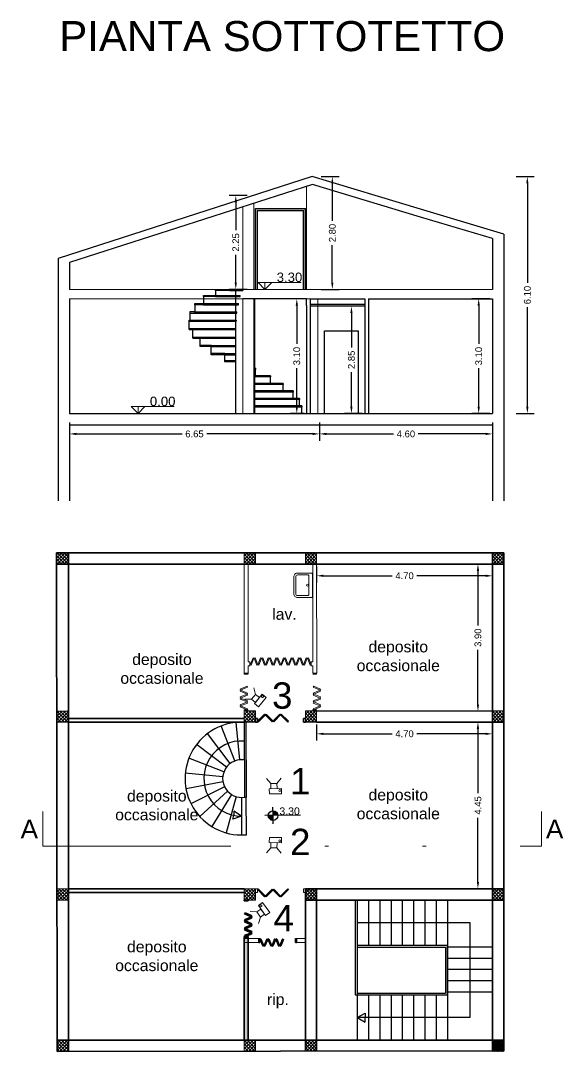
# Model space of a CAD drawing. Header units: millimetres. Extents: x 47.7 to 138, y 28.9 to 102.3.
# Drawn here: x 123.57 to 138.01, y 34.17 to 61.58 of the extents above; entities that cross this region are included whole.
import ezdxf

# ---------------------------------------------------------------- set-up
doc = ezdxf.new("R2010")
doc.units = ezdxf.units.MM
doc.linetypes.add('0-A2', pattern=[0.875, 0.25, -0.125, 0.25, -0.125, 0, -0.125])
doc.linetypes.add('0-A3', pattern=[0.625, 0.25, -0.125, 0, -0.125, 0, -0.125])
doc.layers.add('-- RICOSTRUZIONE', color=7, linetype='Continuous', lineweight=30, true_color=0xdbdb00)
doc.layers.add('-- STATO DI FATTO', color=7, linetype='Continuous', lineweight=18)
doc.layers.add('Progetto (come stato di fatto)', color=1, linetype='Continuous', lineweight=35)
for name, color, linetype in [('come da catastale', 7, 'Continuous'), ('Punto di scatto', 1, '0-A2'), ('Quota', 7, 'Continuous')]:
    doc.layers.add(name, color=color, linetype=linetype)
doc.styles.get("Standard").update_dxf_attribs({"font": 'arial.ttf'})
doc.dimstyles.get("Standard").update_dxf_attribs({"dimtxt": 0.18, "dimasz": 0.18, "dimexe": 0.18, "dimexo": 0.0625, "dimgap": 0.09, "dimtad": 0, "dimzin": 0, "dimdsep": 46, "dimtxsty": 'Standard', "dimcen": 0.09, "dimadec": 0, "dimazin": 0, "dimtfac": 1, "dimtofl": 0, "dimtmove": 0, "dimatfit": 3, "dimfxl": 0.3, "dimfxlon": 1, "dimtolj": 1, "dimtzin": 0, "dimarcsym": 0})
pattern_1 = [(0, (0, 0), (0, 6.985), [5.08, -1.905]), (90, (0, 0), (-6.985, 4e-16), [5.08, -1.905])]

# ---------------------------------------------------------------- blocks, each defined once
blk = doc.blocks.new('*D314')
at = {"layer": 'Defpoints', "color": 0, "lineweight": 20, "transparency": 16777216}
for p in [(136.118, 54.987), (131.518, 54.438), (136.118, 50.593)]:
    blk.add_point(p, dxfattribs=at)
at = {"layer": 'Progetto (come stato di fatto)', "color": 0, "lineweight": -2, "transparency": 16777216}
for p, q in [((131.518, 50.893), (131.518, 50.413)), ((136.118, 50.893), (136.118, 50.413)), ((131.698, 50.593), (133.491, 50.593)), ((135.938, 50.593), (134.145, 50.593))]:
    blk.add_line(p, q, dxfattribs=at)
at = {"layer": 'Progetto (come stato di fatto)', "color": 0, "lineweight": 20, "transparency": 16777216}
for points in [[(131.698, 50.623), (131.698, 50.563), (131.518, 50.593)], [(135.938, 50.623), (135.938, 50.563), (136.118, 50.593)]]:
    blk.add_solid(points, dxfattribs=at)
at = {"layer": 'Progetto (come stato di fatto)', "color": 0, "lineweight": 18, "transparency": 16777216, "insert": (133.818, 50.593), "char_height": 0.18, "attachment_point": 5}
blk.add_mtext('\\A1;4.60', dxfattribs=at)
blk = doc.blocks.new('*D315')
at = {"layer": 'Defpoints', "color": 0, "lineweight": 20, "transparency": 16777216}
for p in [(124.868, 54.438), (131.518, 54.438), (124.868, 50.593)]:
    blk.add_point(p, dxfattribs=at)
at = {"layer": 'Progetto (come stato di fatto)', "color": 0, "lineweight": -2, "transparency": 16777216}
for p, q in [((124.868, 50.893), (124.868, 50.413)), ((131.518, 50.893), (131.518, 50.413)), ((125.048, 50.593), (127.868, 50.593)), ((131.338, 50.593), (128.518, 50.593))]:
    blk.add_line(p, q, dxfattribs=at)
at = {"layer": 'Progetto (come stato di fatto)', "color": 0, "lineweight": 20, "transparency": 16777216}
for points in [[(125.048, 50.623), (125.048, 50.563), (124.868, 50.593)], [(131.338, 50.623), (131.338, 50.563), (131.518, 50.593)]]:
    blk.add_solid(points, dxfattribs=at)
at = {"layer": 'Progetto (come stato di fatto)', "color": 0, "lineweight": 18, "transparency": 16777216, "insert": (128.193, 50.593), "char_height": 0.18, "attachment_point": 5}
blk.add_mtext('\\A1;6.65', dxfattribs=at)
blk = doc.blocks.new('*D316')
at = {"layer": 'Defpoints', "color": 0, "lineweight": 20, "transparency": 16777216}
for p in [(131.171, 54.188), (130.915, 51.138), (131.171, 51.138)]:
    blk.add_point(p, dxfattribs=at)
at = {"layer": 'Progetto (come stato di fatto)', "color": 0, "lineweight": -2, "transparency": 16777216}
for p, q in [((131.109, 54.188), (130.735, 54.188)), ((130.915, 54.008), (130.915, 52.986)), ((130.915, 51.318), (130.915, 52.339)), ((131.109, 51.138), (130.735, 51.138))]:
    blk.add_line(p, q, dxfattribs=at)
at = {"layer": 'Progetto (come stato di fatto)', "color": 0, "lineweight": 20, "transparency": 16777216}
for points in [[(130.885, 54.008), (130.945, 54.008), (130.915, 54.188)], [(130.885, 51.318), (130.945, 51.318), (130.915, 51.138)]]:
    blk.add_solid(points, dxfattribs=at)
at = {"layer": 'Progetto (come stato di fatto)', "color": 0, "lineweight": 18, "transparency": 16777216, "insert": (130.915, 52.663), "char_height": 0.18, "attachment_point": 5, "rotation": 90}
blk.add_mtext('\\A1;3.10', dxfattribs=at)
blk = doc.blocks.new('*D317')
at = {"layer": '-- STATO DI FATTO', "color": 0, "lineweight": -2, "transparency": 16777216}
for p, q in [((136.053, 54.188), (135.573, 54.188)), ((135.753, 54.008), (135.753, 52.986)), ((135.753, 51.318), (135.753, 52.339)), ((136.053, 51.138), (135.573, 51.138))]:
    blk.add_line(p, q, dxfattribs=at)
at = {"layer": '-- STATO DI FATTO', "color": 0, "lineweight": 20, "transparency": 16777216}
for points in [[(135.723, 54.008), (135.783, 54.008), (135.753, 54.188)], [(135.723, 51.318), (135.783, 51.318), (135.753, 51.138)]]:
    blk.add_solid(points, dxfattribs=at)
at = {"layer": 'Defpoints', "color": 0, "lineweight": 20, "transparency": 16777216}
for p in [(136.118, 54.188), (135.753, 51.138), (136.118, 51.138)]:
    blk.add_point(p, dxfattribs=at)
at = {"layer": '-- STATO DI FATTO', "color": 0, "transparency": 16777216, "insert": (135.753, 52.663), "char_height": 0.18, "attachment_point": 5, "rotation": 90}
blk.add_mtext('\\A1;3.10', dxfattribs=at)
blk = doc.blocks.new('*D355')
at = {"layer": '-- STATO DI FATTO', "color": 0, "lineweight": -2, "transparency": 16777216}
for p, q in [((131.443, 47.069), (131.443, 46.64)), ((136.118, 47.069), (136.118, 46.64)), ((131.623, 46.82), (133.454, 46.82)), ((135.938, 46.82), (134.108, 46.82))]:
    blk.add_line(p, q, dxfattribs=at)
at = {"layer": '-- STATO DI FATTO', "color": 0, "transparency": 16777216}
for points in [[(131.623, 46.85), (131.623, 46.79), (131.443, 46.82)], [(135.938, 46.85), (135.938, 46.79), (136.118, 46.82)]]:
    blk.add_solid(points, dxfattribs=at)
at = {"layer": 'Defpoints', "color": 0, "transparency": 16777216}
for p in [(131.443, 47.132), (136.118, 47.132), (136.118, 46.82)]:
    blk.add_point(p, dxfattribs=at)
at = {"layer": '-- STATO DI FATTO', "color": 0, "transparency": 16777216, "insert": (133.781, 46.82), "char_height": 0.18, "attachment_point": 5}
blk.add_mtext('\\A1;4.70', dxfattribs=at)
blk = doc.blocks.new('*D356')
at = {"layer": '-- STATO DI FATTO', "color": 0, "lineweight": -2, "transparency": 16777216}
for p, q in [((136.033, 47.132), (135.553, 47.132)), ((135.733, 46.952), (135.733, 45.497)), ((135.733, 43.396), (135.733, 44.85)), ((136.033, 43.216), (135.553, 43.216))]:
    blk.add_line(p, q, dxfattribs=at)
at = {"layer": '-- STATO DI FATTO', "color": 0, "transparency": 16777216}
for points in [[(135.703, 46.952), (135.763, 46.952), (135.733, 47.132)], [(135.703, 43.396), (135.763, 43.396), (135.733, 43.216)]]:
    blk.add_solid(points, dxfattribs=at)
at = {"layer": 'Defpoints', "color": 0, "transparency": 16777216}
for p in [(136.118, 47.132), (135.733, 43.216), (136.107, 43.216)]:
    blk.add_point(p, dxfattribs=at)
at = {"layer": '-- STATO DI FATTO', "color": 0, "transparency": 16777216, "insert": (135.733, 45.174), "char_height": 0.18, "attachment_point": 5, "rotation": 90}
blk.add_mtext('\\A1;3.90', dxfattribs=at)
blk = doc.blocks.new('*D357')
at = {"layer": '-- STATO DI FATTO', "color": 0, "lineweight": -2, "transparency": 16777216}
for p, q in [((131.441, 42.866), (131.441, 42.437)), ((136.118, 42.866), (136.118, 42.437)), ((131.621, 42.617), (133.452, 42.617)), ((135.938, 42.617), (134.107, 42.617))]:
    blk.add_line(p, q, dxfattribs=at)
at = {"layer": '-- STATO DI FATTO', "color": 0, "transparency": 16777216}
for points in [[(131.621, 42.647), (131.621, 42.587), (131.441, 42.617)], [(135.938, 42.647), (135.938, 42.587), (136.118, 42.617)]]:
    blk.add_solid(points, dxfattribs=at)
at = {"layer": 'Defpoints', "color": 0, "transparency": 16777216}
for p in [(131.441, 42.928), (136.118, 42.928), (136.118, 42.617)]:
    blk.add_point(p, dxfattribs=at)
at = {"layer": '-- STATO DI FATTO', "color": 0, "transparency": 16777216, "insert": (133.78, 42.617), "char_height": 0.18, "attachment_point": 5}
blk.add_mtext('\\A1;4.70', dxfattribs=at)
blk = doc.blocks.new('*D358')
at = {"layer": '-- STATO DI FATTO', "color": 0, "lineweight": -2, "transparency": 16777216}
for p, q in [((136.033, 42.928), (135.553, 42.928)), ((135.733, 42.748), (135.733, 41.041)), ((135.733, 38.678), (135.733, 40.385)), ((136.033, 38.498), (135.553, 38.498))]:
    blk.add_line(p, q, dxfattribs=at)
at = {"layer": '-- STATO DI FATTO', "color": 0, "transparency": 16777216}
for points in [[(135.703, 42.748), (135.763, 42.748), (135.733, 42.928)], [(135.703, 38.678), (135.763, 38.678), (135.733, 38.498)]]:
    blk.add_solid(points, dxfattribs=at)
at = {"layer": 'Defpoints', "color": 0, "transparency": 16777216}
for p in [(136.118, 42.928), (135.733, 38.498), (136.118, 38.498)]:
    blk.add_point(p, dxfattribs=at)
at = {"layer": '-- STATO DI FATTO', "color": 0, "transparency": 16777216, "insert": (135.733, 40.713), "char_height": 0.18, "attachment_point": 5, "rotation": 90}
blk.add_mtext('\\A1;4.45', dxfattribs=at)
blk = doc.blocks.new('*D359')
at = {"layer": '-- STATO DI FATTO', "color": 0, "lineweight": -2, "transparency": 16777216}
for p, q in [((132.659, 53.988), (132.188, 53.988)), ((132.368, 53.808), (132.368, 52.889)), ((132.368, 51.318), (132.368, 52.237)), ((132.659, 51.138), (132.188, 51.138))]:
    blk.add_line(p, q, dxfattribs=at)
at = {"layer": '-- STATO DI FATTO', "color": 0, "lineweight": 20, "transparency": 16777216}
for points in [[(132.338, 53.808), (132.398, 53.808), (132.368, 53.988)], [(132.338, 51.318), (132.398, 51.318), (132.368, 51.138)]]:
    blk.add_solid(points, dxfattribs=at)
at = {"layer": 'Defpoints', "color": 0, "lineweight": 20, "transparency": 16777216}
for p in [(132.721, 53.988), (132.368, 51.138), (132.721, 51.138)]:
    blk.add_point(p, dxfattribs=at)
at = {"layer": '-- STATO DI FATTO', "color": 0, "transparency": 16777216, "insert": (132.368, 52.563), "char_height": 0.18, "attachment_point": 5, "rotation": 90}
blk.add_mtext('\\A1;2.85', dxfattribs=at)
blk = doc.blocks.new('*D360')
at = {"layer": '-- STATO DI FATTO', "color": 0, "linetype": 'ByBlock', "lineweight": -2, "transparency": 16777216}
for p, q in [((131.56, 57.435), (132.04, 57.435)), ((131.86, 57.255), (131.86, 56.261)), ((131.86, 54.618), (131.86, 55.611)), ((131.56, 54.438), (132.04, 54.438))]:
    blk.add_line(p, q, dxfattribs=at)
at = {"layer": '-- STATO DI FATTO', "color": 0, "linetype": 'ByBlock', "lineweight": 20, "transparency": 16777216}
for points in [[(131.83, 57.255), (131.89, 57.255), (131.86, 57.435)], [(131.83, 54.618), (131.89, 54.618), (131.86, 54.438)]]:
    blk.add_solid(points, dxfattribs=at)
at = {"layer": 'Defpoints', "color": 0, "linetype": 'ByBlock', "lineweight": 20, "transparency": 16777216}
for p in [(131.327, 57.435), (131.471, 54.438), (131.86, 54.438)]:
    blk.add_point(p, dxfattribs=at)
at = {"layer": '-- STATO DI FATTO', "color": 0, "linetype": 'ByBlock', "lineweight": 20, "transparency": 16777216, "insert": (131.86, 55.936), "char_height": 0.18, "attachment_point": 5, "rotation": 90}
blk.add_mtext('\\A1;2.80', dxfattribs=at)
blk = doc.blocks.new('*D361')
at = {"layer": '-- STATO DI FATTO', "color": 0, "linetype": 'ByBlock', "lineweight": -2, "transparency": 16777216}
for p, q in [((129.592, 56.934), (129.112, 56.934)), ((129.292, 56.754), (129.292, 56.012)), ((129.292, 54.618), (129.292, 55.36)), ((129.592, 54.438), (129.112, 54.438))]:
    blk.add_line(p, q, dxfattribs=at)
at = {"layer": '-- STATO DI FATTO', "color": 0, "linetype": 'ByBlock', "lineweight": 20, "transparency": 16777216}
for points in [[(129.262, 56.754), (129.322, 56.754), (129.292, 56.934)], [(129.262, 54.618), (129.322, 54.618), (129.292, 54.438)]]:
    blk.add_solid(points, dxfattribs=at)
at = {"layer": 'Defpoints', "color": 0, "linetype": 'ByBlock', "lineweight": 20, "transparency": 16777216}
for p in [(129.292, 56.934), (129.776, 56.934), (129.776, 54.438)]:
    blk.add_point(p, dxfattribs=at)
at = {"layer": '-- STATO DI FATTO', "color": 0, "linetype": 'ByBlock', "lineweight": 20, "transparency": 16777216, "insert": (129.292, 55.686), "char_height": 0.18, "attachment_point": 5, "rotation": 90}
blk.add_mtext('\\A1;2.25', dxfattribs=at)
blk = doc.blocks.new('*D362')
at = {"layer": '-- STATO DI FATTO', "color": 0, "linetype": 'ByBlock', "lineweight": -2, "transparency": 16777216}
for p, q in [((136.747, 57.435), (137.227, 57.435)), ((137.047, 57.255), (137.047, 54.61)), ((137.047, 51.318), (137.047, 53.962)), ((136.747, 51.138), (137.227, 51.138))]:
    blk.add_line(p, q, dxfattribs=at)
at = {"layer": '-- STATO DI FATTO', "color": 0, "linetype": 'ByBlock', "lineweight": 20, "transparency": 16777216}
for points in [[(137.017, 57.255), (137.077, 57.255), (137.047, 57.435)], [(137.017, 51.318), (137.077, 51.318), (137.047, 51.138)]]:
    blk.add_solid(points, dxfattribs=at)
at = {"layer": 'Defpoints', "color": 0, "linetype": 'ByBlock', "lineweight": 20, "transparency": 16777216}
for p in [(131.327, 57.435), (137.047, 57.435), (136.118, 51.138)]:
    blk.add_point(p, dxfattribs=at)
at = {"layer": '-- STATO DI FATTO', "color": 0, "linetype": 'ByBlock', "lineweight": 20, "transparency": 16777216, "insert": (137.047, 54.286), "char_height": 0.18, "attachment_point": 5, "rotation": 90}
blk.add_mtext('\\A1;6.10', dxfattribs=at)
blk = doc.blocks.new('Punto di scatto')
at = {"layer": 'Punto di scatto', "linetype": 'Continuous', "lineweight": 9}
for p, q in [((25.559, 91.226), (25.601, 91.4)), ((25.663, 91.095), (25.842, 91.096))]:
    blk.add_line(p, q, dxfattribs=at)
for points in [[(25.43, 91.172), (25.633, 90.917), (25.524, 90.83), (25.321, 91.085)], [(25.559, 91.226), (25.663, 91.095), (25.558, 91.012), (25.454, 91.142)]]:
    blk.add_lwpolyline(points, close=True, dxfattribs=at)
blk.add_circle((25.563, 90.923), 0.0261, dxfattribs=at)

msp = doc.modelspace()

# ---------------------------------------------------------------- hatches: boundary and pattern name
at = {"layer": '-- RICOSTRUZIONE', "lineweight": 13}
h = msp.add_hatch(dxfattribs=at)
h.set_pattern_fill('ANGLE', color=256)
h.set_pattern_definition(pattern_1)
h.paths.add_polyline_path([(129.867, 43.028), (129.817, 43.028), (129.817, 42.928), (129.867, 42.928)])
h.paths.add_polyline_path([(131.143, 43.028), (131.093, 43.028), (131.093, 42.928), (131.143, 42.928)])
h = msp.add_hatch(dxfattribs=at)
h.set_pattern_fill('ANGLE', color=256)
h.set_pattern_definition(pattern_1)
h.paths.add_polyline_path([(129.867, 38.498), (129.817, 38.498), (129.817, 38.398), (129.867, 38.398)])
h.paths.add_polyline_path([(131.143, 38.498), (131.093, 38.498), (131.093, 38.398), (131.143, 38.398)])
at = {"layer": '-- STATO DI FATTO'}
h = msp.add_hatch(color=256, dxfattribs=at)
h.dxf.hatch_style = 1
h.paths.add_polyline_path([(129.517, 34.472), (129.617, 34.472), (129.617, 37.198), (129.517, 37.198)])
h = msp.add_hatch(color=256)
h.dxf.hatch_style = 1
h.paths.add_polyline_path([(131.093, 56.538), (131.093, 54.438), (131.143, 54.438), (131.143, 56.588), (129.817, 56.588), (129.817, 54.438), (129.867, 54.438), (129.867, 56.538)])
h.paths.add_polyline_path([(130.304, 54.497), (131.108, 54.497), (131.108, 55.012), (130.304, 55.012)], flags=25)
at = {"layer": 'come da catastale'}
h = msp.add_hatch(dxfattribs=at)
h.set_pattern_fill('ANSI37', color=256, scale=0.02, angle=-90)
h.paths.add_polyline_path([(124.84, 47.432), (124.52, 47.432), (124.521, 47.132), (124.84, 47.132)])
h.paths.add_polyline_path([(129.817, 47.432), (129.517, 47.432), (129.517, 47.132), (129.817, 47.132)])
h.paths.add_polyline_path([(131.443, 47.432), (131.143, 47.432), (131.143, 47.133), (131.144, 47.132), (131.443, 47.132), (131.443, 47.146)])
h.paths.add_polyline_path([(131.443, 43.228), (131.417, 43.228), (131.343, 43.228), (131.147, 43.228), (131.143, 43.225), (131.143, 42.928), (131.443, 42.928)])
h.paths.add_polyline_path([(136.418, 47.432), (136.118, 47.432), (136.118, 47.132), (136.418, 47.132)])
h.paths.add_polyline_path([(136.418, 43.228), (136.118, 43.228), (136.118, 42.928), (136.415, 42.928), (136.418, 42.932)])
h.paths.add_polyline_path([(136.418, 38.498), (136.118, 38.498), (136.118, 38.198), (136.418, 38.198)])
h = msp.add_hatch(dxfattribs=at)
h.set_pattern_fill('ANSI37', color=256, scale=0.02, angle=-90)
h.paths.add_polyline_path([(124.84, 34.472), (124.54, 34.472), (124.54, 34.172), (124.84, 34.173)])
h.paths.add_polyline_path([(129.817, 34.472), (129.517, 34.472), (129.517, 34.18), (129.817, 34.18)])
h.paths.add_polyline_path([(131.443, 34.472), (131.147, 34.472), (131.143, 34.469), (131.143, 34.182), (131.443, 34.183)])
h.paths.add_polyline_path([(129.817, 38.498), (129.517, 38.498), (129.517, 38.198), (129.617, 38.198), (129.817, 38.198)])
h.paths.add_polyline_path([(124.84, 38.498), (124.534, 38.498), (124.534, 38.198), (124.84, 38.198)])
h.paths.add_polyline_path([(124.84, 43.222), (124.527, 43.222), (124.527, 42.928), (124.84, 42.928)])
h.paths.add_polyline_path([(129.817, 43.228), (129.517, 43.228), (129.517, 42.928), (129.814, 42.928), (129.817, 42.931)])
h = msp.add_hatch(dxfattribs=at)
h.set_pattern_fill('ANSI37', color=256, scale=0.02, angle=-90)
h.paths.add_polyline_path([(131.143, 38.198), (131.443, 38.198), (131.443, 38.498), (131.143, 38.498)])
h = msp.add_hatch(dxfattribs=at)
h.set_pattern_fill('ANSI37', color=256, scale=0.01, angle=-90)
h.paths.add_polyline_path([(136.418, 34.172), (136.418, 34.472), (136.118, 34.472), (136.118, 34.173)])
at = {"layer": 'Progetto (come stato di fatto)', "lineweight": 25}
h = msp.add_hatch(color=7, dxfattribs=at)
h.dxf.hatch_style = 1
h.paths.add_polyline_path([(130.284, 40.443), (130.413, 40.444, 0.415479), (130.282, 40.572)])
h.paths.add_polyline_path([(130.284, 40.443), (130.156, 40.442, 0.415479), (130.286, 40.315)])
at = {"layer": 'Quota', "lineweight": 15}
h = msp.add_hatch(dxfattribs=at)
h.set_pattern_fill('ANGLE')
h.set_pattern_definition([(0, (53.087, 48.6866), (0, 6.985), [5.08, -1.905]), (90, (53.087, 48.6866), (-6.985, 4e-16), [5.08, -1.905])])
h.paths.add_polyline_path([(130.066, 54.621), (129.883, 54.621), (130.066, 54.438)])
h = msp.add_hatch(dxfattribs=at)
h.set_pattern_fill('ANGLE')
h.set_pattern_definition([(0, (49.714, 45.3866), (0, 6.985), [5.08, -1.905]), (90, (49.714, 45.3866), (-6.985, 4e-16), [5.08, -1.905])])
h.paths.add_polyline_path([(126.693, 51.321), (126.51, 51.321), (126.693, 51.138)])

# ---------------------------------------------------------------- linework, layer by layer
at = {"layer": '-- RICOSTRUZIONE'}
for p, q in [((128.755, 54.428), (128.755, 54.278)), ((128.755, 54.278), (129.413, 54.278)), ((129.134, 54.438), (129.476, 54.438)), ((129.134, 54.408), (129.476, 54.408)), ((129.295, 54.228), (129.295, 54.408)), ((129.413, 54.248), (129.413, 54.278)), ((128.202, 54.038), (128.202, 53.838)), ((128.436, 54.258), (128.436, 54.058)), ((128.436, 54.058), (129.36, 54.058)), ((128.436, 54.028), (129.36, 54.028)), ((128.755, 54.248), (129.413, 54.248)), ((129.295, 54.058), (129.295, 54.248)), ((129.295, 53.838), (129.295, 54.028)), ((129.36, 54.028), (129.36, 54.058)), ((129.795, 51.138), (129.795, 54.188)), ((128.07, 53.818), (128.07, 53.618)), ((128.202, 53.838), (129.321, 53.838)), ((128.202, 53.808), (129.321, 53.808)), ((129.295, 53.618), (129.295, 53.808)), ((129.321, 53.808), (129.321, 53.838)), ((128.051, 53.368), (128.051, 53.598)), ((128.07, 53.588), (128.07, 53.618)), ((128.07, 53.618), (129.299, 53.618)), ((128.07, 53.588), (129.299, 53.588)), ((129.295, 53.618), (129.295, 53.628)), ((129.295, 51.138), (129.295, 53.588)), ((129.299, 53.618), (129.299, 53.588)), ((128.051, 53.398), (129.295, 53.398)), ((128.051, 53.398), (128.051, 53.368)), ((128.051, 53.368), (129.295, 53.368)), ((128.146, 53.138), (128.146, 53.368)), ((128.146, 53.168), (129.295, 53.168)), ((128.146, 53.138), (128.146, 53.168)), ((128.146, 53.138), (129.295, 53.138)), ((128.348, 52.918), (128.348, 53.148)), ((128.641, 52.948), (128.348, 52.948)), ((128.641, 52.918), (128.348, 52.918)), ((128.641, 52.698), (128.641, 52.958)), ((128.641, 52.948), (129.295, 52.948)), ((128.641, 52.918), (129.295, 52.918)), ((128.641, 52.698), (128.641, 52.728)), ((129.003, 52.728), (128.641, 52.728)), ((128.641, 52.728), (128.641, 52.698)), ((129.003, 52.698), (128.641, 52.698)), ((129.003, 52.508), (129.003, 52.738)), ((129.003, 52.728), (129.295, 52.728)), ((129.003, 52.698), (129.295, 52.698)), ((129.295, 52.538), (129.003, 52.538)), ((129.003, 52.508), (129.003, 52.538)), ((129.003, 52.538), (129.003, 52.508)), ((129.295, 52.508), (129.003, 52.508)), ((129.82, 52.338), (129.795, 52.338)), ((129.82, 52.308), (129.795, 52.308)), ((130.213, 52.138), (129.795, 52.138)), ((130.213, 52.108), (129.795, 52.108)), ((129.82, 52.138), (129.82, 52.338)), ((129.82, 52.338), (129.82, 52.308)), ((130.213, 51.938), (130.213, 52.138)), ((130.213, 52.138), (130.213, 52.108)), ((130.555, 51.938), (129.795, 51.938)), ((130.555, 51.908), (129.795, 51.908)), ((130.555, 51.738), (130.555, 51.938)), ((130.555, 51.938), (130.555, 51.908)), ((130.82, 51.738), (129.795, 51.738)), ((130.82, 51.708), (129.795, 51.708)), ((130.988, 51.538), (129.795, 51.538)), ((130.82, 51.538), (130.82, 51.738)), ((130.82, 51.738), (130.82, 51.708)), ((130.988, 51.338), (130.988, 51.538)), ((130.988, 51.538), (130.988, 51.508)), ((130.988, 51.508), (129.795, 51.508)), ((131.045, 51.338), (129.795, 51.338)), ((131.045, 51.308), (129.795, 51.308)), ((131.045, 51.138), (131.045, 51.338)), ((131.045, 51.338), (131.045, 51.308)), ((129.263, 41.895), (128.901, 42.827)), ((129.397, 41.926), (129.305, 42.922)), ((129.142, 41.828), (128.539, 42.626)), ((129.044, 41.73), (128.246, 42.332)), ((128.977, 41.609), (128.044, 41.97)), ((128.945, 41.475), (127.95, 41.567)), ((128.952, 41.337), (127.969, 41.153)), ((128.996, 41.206), (128.1, 40.76)), ((129.074, 41.092), (128.335, 40.418)), ((129.18, 41.003), (128.654, 40.153)), ((129.306, 40.948), (129.033, 39.986)), ((129.443, 40.928), (129.443, 39.928)), ((129.443, 40.928), (129.443, 39.928)), ((129.573, 39.931), (129.568, 40.936)), ((129.213, 40.344), (129.236, 40.45)), ((129.443, 40.428), (129.213, 40.344)), ((129.443, 40.428), (129.236, 40.559)), ((129.236, 40.559), (129.236, 40.45)), ((129.907, 37.172), (129.932, 37.172)), ((129.907, 37.072), (129.907, 37.172)), ((129.907, 37.072), (129.932, 37.072)), ((129.932, 37.172), (129.932, 37.072)), ((129.96, 37.162), (129.932, 37.151)), ((129.932, 37.151), (130.009, 36.966)), ((129.96, 37.162), (130.037, 36.978)), ((130.115, 37.162), (130.037, 36.978)), ((130.142, 37.151), (130.065, 36.966)), ((130.115, 37.162), (130.142, 37.151)), ((130.17, 37.162), (130.142, 37.151)), ((130.142, 37.151), (130.22, 36.966)), ((130.17, 37.162), (130.247, 36.978)), ((130.325, 37.162), (130.247, 36.978)), ((130.353, 37.151), (130.275, 36.966)), ((130.325, 37.162), (130.353, 37.151)), ((130.38, 37.162), (130.353, 37.151)), ((130.353, 37.151), (130.43, 36.966)), ((130.38, 37.162), (130.458, 36.978)), ((130.535, 37.162), (130.458, 36.978)), ((130.563, 37.151), (130.486, 36.966)), ((130.535, 37.162), (130.563, 37.151)), ((130.882, 37.072), (130.882, 37.172)), ((130.882, 37.172), (130.907, 37.172)), ((130.882, 37.072), (130.907, 37.072)), ((130.907, 37.172), (130.907, 37.072)), ((130.037, 36.978), (130.009, 36.966)), ((130.037, 36.978), (130.065, 36.966)), ((130.247, 36.978), (130.22, 36.966)), ((130.247, 36.978), (130.275, 36.966)), ((130.458, 36.978), (130.43, 36.966)), ((130.458, 36.978), (130.486, 36.966))]:
    msp.add_line(p, q, dxfattribs=at)
at = {"layer": '-- RICOSTRUZIONE', "color": 2, "lineweight": 25}
for p, q in [((129.517, 42.928), (129.528, 40.936)), ((129.557, 42.929), (129.568, 40.936)), ((129.528, 40.936), (129.568, 40.936)), ((129.533, 39.931), (129.573, 39.931))]:
    msp.add_line(p, q, dxfattribs=at)
at = {"layer": '-- RICOSTRUZIONE', "linetype": 'Continuous'}
msp.add_line((136.415, 42.928), (136.418, 42.932), dxfattribs=at)
at = {"layer": '-- RICOSTRUZIONE', "color": 2, "lineweight": 35}
msp.add_line((129.517, 38.173), (129.517, 38.198), dxfattribs=at)
at = {"layer": '-- RICOSTRUZIONE', "linetype": 'ByBlock', "lineweight": 20}
for p, q in [((129.907, 37.172), (129.517, 37.172)), ((129.907, 37.072), (129.517, 37.072)), ((130.907, 37.172), (131.143, 37.172)), ((130.907, 37.072), (131.143, 37.072))]:
    msp.add_line(p, q, dxfattribs=at)
at = {"layer": '-- RICOSTRUZIONE'}
for points in [[(128.436, 54.278), (128.755, 54.278), (128.755, 54.248), (128.436, 54.248)], [(128.755, 54.438), (129.134, 54.438), (129.134, 54.408), (128.755, 54.408)], [(128.202, 54.058), (128.436, 54.058), (128.436, 54.028), (128.202, 54.028)], [(128.202, 53.838), (128.07, 53.838), (128.07, 53.808), (128.202, 53.808)], [(128.051, 53.618), (128.07, 53.618), (128.07, 53.588), (128.051, 53.588)]]:
    msp.add_lwpolyline(points, close=True, dxfattribs=at)
for radius, start, end in [(1.5, 87.1797, 273.4333), (1, 85.6133, 270), (0.5, 80.8883, 279.7246)]:
    msp.add_arc((129.443, 41.428), radius, start, end, dxfattribs=at)
at = {"layer": '-- STATO DI FATTO'}
for p, q in [((131.171, 54.438), (131.171, 57.175)), ((129.476, 54.408), (129.476, 56.63)), ((129.776, 54.438), (129.776, 56.727)), ((129.476, 51.138), (129.476, 54.188)), ((129.776, 51.138), (129.776, 54.188)), ((131.171, 51.138), (131.171, 54.188)), ((131.471, 51.138), (131.471, 54.188)), ((129.517, 47.432), (129.517, 47.132)), ((129.817, 47.432), (129.817, 47.132)), ((131.143, 47.433), (131.143, 47.133)), ((131.443, 47.432), (131.443, 47.132)), ((129.517, 47.142), (129.514, 44.228)), ((129.617, 47.142), (129.617, 44.528)), ((131.343, 44.528), (131.343, 47.132)), ((131.443, 47.146), (131.446, 44.228)), ((129.617, 44.428), (129.617, 44.203)), ((131.343, 44.428), (131.343, 44.228)), ((129.514, 44.203), (129.514, 44.228)), ((129.614, 44.228), (129.514, 44.228)), ((129.514, 44.228), (129.617, 44.228)), ((129.514, 44.203), (129.614, 44.203)), ((131.443, 44.228), (131.343, 44.228)), ((131.343, 44.228), (131.443, 44.228)), ((131.443, 44.203), (131.343, 44.203)), ((131.443, 44.203), (131.443, 44.228)), ((129.593, 43.885), (129.409, 43.807)), ((129.605, 43.857), (129.593, 43.885)), ((131.352, 43.857), (131.364, 43.885)), ((131.364, 43.885), (131.548, 43.807)), ((129.42, 43.78), (129.409, 43.807)), ((129.42, 43.78), (129.409, 43.752)), ((129.593, 43.674), (129.409, 43.752)), ((129.593, 43.674), (129.409, 43.597)), ((129.42, 43.569), (129.409, 43.597)), ((129.605, 43.857), (129.42, 43.78)), ((129.605, 43.702), (129.42, 43.78)), ((129.605, 43.647), (129.42, 43.569)), ((129.605, 43.702), (129.593, 43.674)), ((129.605, 43.647), (129.593, 43.674)), ((131.352, 43.857), (131.537, 43.78)), ((131.352, 43.702), (131.537, 43.78)), ((131.352, 43.702), (131.364, 43.674)), ((131.352, 43.647), (131.364, 43.674)), ((131.352, 43.647), (131.537, 43.569)), ((131.364, 43.674), (131.548, 43.752)), ((131.364, 43.674), (131.548, 43.597)), ((131.537, 43.78), (131.548, 43.807)), ((131.537, 43.78), (131.548, 43.752)), ((131.537, 43.569), (131.548, 43.597)), ((129.42, 43.569), (129.409, 43.541)), ((129.593, 43.464), (129.409, 43.541)), ((129.593, 43.464), (129.409, 43.386)), ((129.42, 43.359), (129.409, 43.386)), ((129.42, 43.359), (129.409, 43.331)), ((129.593, 43.253), (129.409, 43.331)), ((129.605, 43.492), (129.42, 43.569)), ((129.605, 43.436), (129.42, 43.359)), ((129.605, 43.281), (129.42, 43.359)), ((129.605, 43.492), (129.593, 43.464)), ((129.605, 43.436), (129.593, 43.464)), ((131.352, 43.492), (131.537, 43.569)), ((131.352, 43.492), (131.364, 43.464)), ((131.352, 43.436), (131.364, 43.464)), ((131.352, 43.436), (131.537, 43.359)), ((131.352, 43.281), (131.537, 43.359)), ((131.364, 43.464), (131.548, 43.541)), ((131.364, 43.464), (131.548, 43.386)), ((131.364, 43.253), (131.548, 43.331)), ((131.537, 43.569), (131.548, 43.541)), ((131.537, 43.359), (131.548, 43.386)), ((131.537, 43.359), (131.548, 43.331)), ((129.514, 43.228), (129.514, 43.253)), ((129.614, 43.253), (129.514, 43.253)), ((129.514, 43.228), (129.614, 43.228)), ((129.517, 43.228), (129.517, 42.928)), ((129.517, 43.228), (129.817, 43.228)), ((129.605, 43.281), (129.593, 43.253)), ((129.614, 43.228), (129.614, 43.253)), ((129.817, 43.228), (129.817, 42.928)), ((131.443, 43.228), (131.143, 43.228)), ((131.143, 42.928), (131.143, 43.228)), ((131.343, 43.228), (131.343, 43.253)), ((131.343, 43.253), (131.443, 43.253)), ((131.443, 43.228), (131.343, 43.228)), ((131.352, 43.281), (131.364, 43.253)), ((131.443, 43.228), (131.443, 43.253)), ((131.443, 43.228), (131.443, 42.928)), ((136.118, 43.228), (136.418, 43.228)), ((129.517, 42.928), (129.817, 42.928)), ((131.143, 42.928), (131.443, 42.928)), ((124.534, 38.498), (124.84, 38.498)), ((129.517, 38.498), (129.817, 38.498)), ((129.517, 38.498), (129.517, 38.198)), ((129.817, 38.498), (129.817, 38.198)), ((129.817, 38.498), (129.867, 38.498)), ((129.817, 38.398), (129.867, 38.398)), ((129.867, 38.498), (129.867, 38.398)), ((129.888, 38.498), (129.867, 38.476)), ((129.867, 38.476), (130.058, 38.286)), ((129.888, 38.498), (130.1, 38.286)), ((130.259, 38.487), (130.058, 38.286)), ((130.302, 38.487), (130.1, 38.286)), ((130.259, 38.487), (130.461, 38.286)), ((130.302, 38.487), (130.503, 38.286)), ((130.673, 38.498), (130.461, 38.286)), ((130.694, 38.476), (130.503, 38.286)), ((130.673, 38.498), (130.694, 38.476)), ((131.143, 38.498), (131.093, 38.498)), ((131.093, 38.498), (131.093, 38.398)), ((131.093, 38.498), (131.143, 38.498)), ((131.093, 38.398), (131.143, 38.398)), ((124.534, 38.198), (124.84, 38.198)), ((129.517, 38.198), (129.817, 38.198)), ((129.517, 34.472), (129.517, 34.18)), ((129.817, 34.472), (129.817, 34.18)), ((129.817, 34.175), (129.817, 34.172))]:
    msp.add_line(p, q, dxfattribs=at)
at = {"layer": '-- STATO DI FATTO', "linetype": 'Continuous'}
for p, q in [((131.143, 47.133), (131.144, 47.132)), ((124.54, 38.2), (124.542, 38.198)), ((131.143, 34.469), (131.147, 34.472)), ((129.814, 34.172), (129.817, 34.175))]:
    msp.add_line(p, q, dxfattribs=at)
at = {"layer": '-- STATO DI FATTO', "lineweight": 25}
for p, q in [((129.867, 42.95), (130.058, 43.141)), ((129.888, 42.928), (130.1, 43.141)), ((130.259, 42.939), (130.058, 43.141)), ((130.302, 42.939), (130.1, 43.141)), ((130.259, 42.939), (130.461, 43.141)), ((130.302, 42.939), (130.503, 43.141)), ((130.673, 42.928), (130.461, 43.141)), ((130.694, 42.95), (130.503, 43.141)), ((129.888, 42.928), (129.867, 42.95)), ((130.673, 42.928), (130.694, 42.95))]:
    msp.add_line(p, q, dxfattribs=at)
at = {"layer": '-- STATO DI FATTO', "lineweight": 35}
for p, q in [((129.817, 43.028), (129.867, 43.028)), ((129.817, 42.928), (129.867, 42.928)), ((129.867, 42.928), (129.867, 43.028)), ((131.093, 43.028), (131.143, 43.028)), ((131.093, 42.928), (131.093, 43.028)), ((131.093, 42.928), (131.143, 42.928)), ((131.143, 42.928), (131.093, 42.928)), ((129.517, 38.198), (129.617, 38.198)), ((129.617, 38.173), (129.517, 38.173)), ((129.617, 38.173), (129.617, 38.198)), ((129.527, 37.826), (129.538, 37.854)), ((129.538, 37.854), (129.723, 37.776)), ((129.527, 37.826), (129.711, 37.749)), ((129.527, 37.671), (129.711, 37.749)), ((129.527, 37.671), (129.538, 37.643)), ((129.527, 37.616), (129.538, 37.643)), ((129.527, 37.616), (129.711, 37.538)), ((129.538, 37.643), (129.723, 37.721)), ((129.538, 37.643), (129.723, 37.566)), ((129.711, 37.749), (129.723, 37.776)), ((129.711, 37.749), (129.723, 37.721)), ((129.711, 37.538), (129.723, 37.566)), ((129.527, 37.461), (129.711, 37.538)), ((129.527, 37.461), (129.538, 37.433)), ((129.527, 37.405), (129.538, 37.433)), ((129.527, 37.405), (129.711, 37.328)), ((129.527, 37.25), (129.711, 37.328)), ((129.538, 37.433), (129.723, 37.511)), ((129.538, 37.433), (129.723, 37.356)), ((129.538, 37.223), (129.723, 37.3)), ((129.711, 37.538), (129.723, 37.511)), ((129.711, 37.328), (129.723, 37.356)), ((129.711, 37.328), (129.723, 37.3)), ((129.517, 37.198), (129.517, 37.223)), ((129.517, 37.223), (129.617, 37.223)), ((129.517, 37.198), (129.517, 34.472)), ((129.617, 37.198), (129.517, 37.198)), ((129.527, 37.25), (129.538, 37.223)), ((129.617, 37.198), (129.617, 37.223)), ((129.617, 37.198), (129.617, 34.472))]:
    msp.add_line(p, q, dxfattribs=at)
at = {"layer": '-- STATO DI FATTO', "color": 7, "lineweight": 25}
for p, q in [((132.521, 37.598), (135.518, 37.598)), ((135.518, 37.598), (135.518, 35.072)), ((132.521, 35.072), (132.73, 35.191)), ((132.73, 35.191), (132.73, 35.072)), ((135.518, 35.072), (132.521, 35.072)), ((132.521, 35.072), (132.73, 34.953)), ((132.73, 34.953), (132.73, 35.072))]:
    msp.add_line(p, q, dxfattribs=at)
at = {"layer": '-- STATO DI FATTO'}
for points in [[(124.84, 43.222), (124.527, 43.222), (124.527, 42.928), (124.84, 42.928), (124.84, 43.222)], [(129.817, 43.228), (129.517, 43.228), (129.517, 42.928), (129.814, 42.928), (129.817, 42.931), (129.817, 43.228)], [(124.84, 38.498), (124.534, 38.498), (124.534, 38.198), (124.84, 38.198), (124.84, 38.498)], [(129.817, 38.498), (129.517, 38.498), (129.517, 38.198), (129.617, 38.198), (129.817, 38.198), (129.817, 38.498)], [(124.84, 34.472), (124.54, 34.472), (124.54, 34.172), (124.84, 34.173), (124.84, 34.472)], [(129.817, 34.472), (129.517, 34.472), (129.517, 34.18), (129.817, 34.18), (129.817, 34.472)], [(131.443, 34.472), (131.147, 34.472), (131.143, 34.469), (131.143, 34.182), (131.443, 34.183), (131.443, 34.472)]]:
    msp.add_lwpolyline(points, close=True, dxfattribs=at)
for p, q in [((131.326, 57.435), (124.568, 55.261)), ((134.209, 56.571), (131.327, 57.435)), ((131.329, 57.226), (124.868, 55.148)), ((134.209, 56.362), (131.329, 57.226)), ((129.817, 54.438), (129.817, 56.588)), ((129.817, 56.588), (131.143, 56.588)), ((129.867, 54.438), (129.867, 56.538)), ((129.867, 56.538), (131.093, 56.538)), ((129.867, 54.438), (129.867, 56.538)), ((131.093, 54.438), (131.093, 56.538)), ((131.143, 54.438), (131.143, 56.588)), ((136.418, 55.908), (134.209, 56.571)), ((136.118, 55.79), (134.209, 56.362)), ((136.118, 55.79), (136.118, 54.987)), ((136.418, 55.908), (136.418, 54.987)), ((124.568, 55.261), (124.568, 51.138)), ((124.868, 55.148), (124.868, 54.438)), ((136.118, 54.987), (136.118, 54.438)), ((136.418, 54.987), (136.418, 51.138)), ((129.476, 54.438), (129.476, 54.408)), ((124.868, 54.188), (124.868, 51.138)), ((131.171, 54.188), (129.476, 54.188)), ((131.171, 54.008), (131.171, 54.188)), ((131.171, 54.008), (131.171, 51.138)), ((131.271, 54.188), (132.721, 54.188)), ((131.271, 54.188), (131.271, 51.138)), ((132.721, 54.038), (131.271, 54.038)), ((132.721, 54.188), (132.721, 51.138)), ((132.821, 54.188), (136.118, 54.188)), ((132.821, 54.188), (132.821, 51.138)), ((136.118, 54.188), (136.118, 51.138)), ((132.721, 53.988), (131.271, 53.988)), ((131.651, 51.138), (131.651, 53.338)), ((131.651, 53.338), (132.551, 53.338)), ((132.551, 53.338), (132.551, 51.138)), ((124.568, 51.138), (124.568, 48.816)), ((124.868, 51.138), (136.118, 51.138)), ((136.418, 51.138), (136.418, 48.816)), ((124.868, 50.838), (132.804, 50.838)), ((124.868, 50.838), (124.868, 48.816)), ((132.804, 50.838), (136.118, 50.838)), ((136.118, 50.838), (136.118, 48.816))]:
    msp.add_line(p, q)
at = {"linetype": 'ByBlock', "lineweight": 20}
for p, q in [((129.663, 44.528), (129.617, 44.528)), ((129.617, 44.428), (129.663, 44.428)), ((129.663, 44.428), (129.663, 44.528)), ((131.295, 44.528), (131.343, 44.528)), ((131.295, 44.528), (131.295, 44.428)), ((131.295, 44.428), (131.343, 44.428)), ((124.158, 39.631), (124.158, 40.556)), ((137.42, 39.631), (137.42, 40.556))]:
    msp.add_line(p, q, dxfattribs=at)
at = {"linetype": '0-A3', "lineweight": 20, "ltscale": 20}
msp.add_line((124.158, 39.631), (137.42, 39.631), dxfattribs=at)
at = {"lineweight": 13}
for points in [[(130.835, 46.794), (130.835, 46.344, 0.414214), (130.935, 46.244), (131.305, 46.244, 0.414214), (131.335, 46.274), (131.335, 46.864, 0.414214), (131.305, 46.894), (130.935, 46.894, 0.414214)], [(130.885, 46.794), (130.885, 46.344, 0.414214), (130.935, 46.294), (131.205, 46.294, 0.414214), (131.235, 46.324), (131.235, 46.814, 0.414214), (131.205, 46.844), (130.935, 46.844, 0.414214)]]:
    msp.add_lwpolyline(points, format="xyb", close=True, dxfattribs=at)
at = {"linetype": 'ByBlock', "lineweight": 20}
for points in [[(129.703, 44.445), (129.678, 44.456), (129.751, 44.637), (129.776, 44.627)], [(129.854, 44.445), (129.88, 44.456), (129.807, 44.637), (129.781, 44.627)], [(129.905, 44.445), (129.88, 44.456), (129.953, 44.637), (129.978, 44.627)], [(130.056, 44.445), (130.082, 44.456), (130.009, 44.637), (129.983, 44.627)], [(130.108, 44.445), (130.082, 44.456), (130.155, 44.637), (130.181, 44.627)], [(130.258, 44.445), (130.284, 44.456), (130.211, 44.637), (130.185, 44.627)], [(130.31, 44.445), (130.284, 44.456), (130.357, 44.637), (130.383, 44.627)], [(130.461, 44.445), (130.486, 44.456), (130.413, 44.637), (130.388, 44.627)], [(130.512, 44.445), (130.486, 44.456), (130.559, 44.637), (130.585, 44.627)], [(130.663, 44.445), (130.689, 44.456), (130.616, 44.637), (130.59, 44.627)], [(130.714, 44.445), (130.689, 44.456), (130.762, 44.637), (130.787, 44.627)], [(130.865, 44.445), (130.891, 44.456), (130.818, 44.637), (130.792, 44.627)], [(130.916, 44.445), (130.891, 44.456), (130.964, 44.637), (130.989, 44.627)], [(131.067, 44.445), (131.093, 44.456), (131.02, 44.637), (130.994, 44.627)], [(131.119, 44.445), (131.093, 44.456), (131.166, 44.637), (131.192, 44.627)], [(131.269, 44.445), (131.295, 44.456), (131.222, 44.637), (131.196, 44.627)]]:
    msp.add_lwpolyline(points, close=True, dxfattribs=at)
at = {"lineweight": 13}
msp.add_circle((131.2, 46.569), 0.0273, dxfattribs=at)
at = {"layer": 'come da catastale', "lineweight": 35}
for p, q in [((124.52, 47.432), (124.54, 34.172)), ((124.52, 47.432), (136.418, 47.432)), ((124.84, 47.432), (124.84, 34.172)), ((136.118, 47.432), (136.118, 46.032)), ((136.418, 47.432), (136.418, 46.032)), ((124.521, 47.132), (133.318, 47.132)), ((133.318, 47.132), (136.418, 47.132)), ((136.118, 46.032), (136.118, 42.928)), ((136.418, 46.032), (136.418, 42.928)), ((131.417, 43.228), (136.118, 43.216)), ((129.517, 43.028), (124.84, 43.028)), ((129.517, 42.928), (124.84, 42.928)), ((131.441, 42.928), (136.418, 42.928)), ((136.118, 42.928), (136.118, 42.528)), ((136.418, 42.928), (136.418, 40.728)), ((136.118, 42.528), (136.118, 34.172)), ((136.418, 40.728), (136.418, 34.19)), ((124.84, 38.498), (129.517, 38.498)), ((124.84, 38.398), (129.517, 38.398)), ((131.143, 38.498), (132.424, 38.498)), ((131.143, 38.498), (131.143, 36.748)), ((131.443, 38.498), (131.443, 36.748)), ((132.424, 38.498), (136.418, 38.498)), ((131.143, 38.198), (132.424, 38.198)), ((132.424, 38.198), (136.418, 38.198)), ((131.143, 36.748), (131.143, 34.182)), ((131.443, 36.748), (131.443, 34.183)), ((124.54, 34.472), (131.528, 34.472)), ((131.443, 34.472), (136.418, 34.472)), ((124.54, 34.172), (136.418, 34.19))]:
    msp.add_line(p, q, dxfattribs=at)
at = {"layer": 'come da catastale', "color": 1, "linetype": 'Continuous'}
for p, q in [((131.143, 43.225), (131.147, 43.228)), ((129.814, 42.928), (129.817, 42.931))]:
    msp.add_line(p, q, dxfattribs=at)
at = {"layer": 'come da catastale'}
for p, q in [((132.471, 38.198), (132.471, 35.672)), ((132.521, 38.198), (132.521, 34.472)), ((132.821, 38.198), (132.821, 36.998)), ((133.121, 38.198), (133.121, 36.998)), ((133.421, 38.198), (133.421, 36.998)), ((133.721, 38.198), (133.721, 36.998)), ((134.021, 38.198), (134.021, 36.998)), ((134.321, 38.198), (134.321, 36.998)), ((134.621, 38.198), (134.621, 36.998)), ((134.921, 38.198), (134.921, 34.472)), ((132.521, 36.998), (134.918, 36.998)), ((132.521, 36.948), (134.868, 36.948)), ((134.868, 36.948), (134.868, 35.722)), ((134.918, 36.998), (134.918, 35.672)), ((134.918, 36.955), (136.118, 36.955)), ((134.918, 36.655), (136.118, 36.655)), ((134.918, 36.355), (136.118, 36.355)), ((134.918, 36.055), (136.118, 36.055)), ((132.471, 35.672), (134.918, 35.672)), ((132.521, 35.722), (134.868, 35.722)), ((132.821, 35.672), (132.821, 34.472)), ((133.121, 35.672), (133.121, 34.472)), ((133.421, 35.672), (133.421, 34.472)), ((133.721, 35.672), (133.721, 34.472)), ((134.021, 35.672), (134.021, 34.472)), ((134.321, 35.672), (134.321, 34.472)), ((134.621, 35.672), (134.621, 34.472)), ((134.918, 35.755), (136.118, 35.755))]:
    msp.add_line(p, q, dxfattribs=at)
at = {"layer": 'Progetto (come stato di fatto)', "color": 7, "lineweight": 18}
for p, q in [((124.868, 54.438), (136.118, 54.438)), ((124.868, 54.188), (131.518, 54.188))]:
    msp.add_line(p, q, dxfattribs=at)
at = {"layer": 'Progetto (come stato di fatto)', "color": 5, "lineweight": 25}
msp.add_line((129.476, 54.438), (129.476, 54.408), dxfattribs=at)
at = {"layer": 'Progetto (come stato di fatto)', "color": 7, "lineweight": 25}
for p, q in [((130.284, 40.443), (130.281, 40.664)), ((131.013, 40.45), (130.063, 40.441)), ((130.287, 40.222), (130.284, 40.443))]:
    msp.add_line(p, q, dxfattribs=at)
msp.add_circle((130.284, 40.443), 0.128, dxfattribs=at)
at = {"layer": 'Quota', "color": 7, "lineweight": 15}
for p, q in [((129.883, 54.621), (131.027, 54.621)), ((129.883, 54.621), (130.066, 54.438)), ((130.066, 54.438), (130.066, 54.621)), ((130.249, 54.621), (130.066, 54.438)), ((130.066, 54.438), (129.941, 54.438)), ((130.191, 54.438), (130.066, 54.438)), ((126.51, 51.321), (127.653, 51.321)), ((126.51, 51.321), (126.693, 51.138)), ((126.693, 51.138), (126.693, 51.321)), ((126.876, 51.321), (126.693, 51.138)), ((126.693, 51.138), (126.568, 51.138)), ((126.818, 51.138), (126.693, 51.138))]:
    msp.add_line(p, q, dxfattribs=at)

# ---------------------------------------------------------------- block references
at = {"layer": 'Punto di scatto', "lineweight": 20}
for p, rotation in [((224.304, 38.311), 102.4899957269425), ((186.31, -35.058), 51.95317450569244), ((160.913, 127.278), 176.574018441784)]:
    msp.add_blockref('Punto di scatto', p, dxfattribs=dict(at, rotation=rotation))
at = {"layer": 'Punto di scatto', "lineweight": 20, "xscale": -1, "rotation": 128.0468254943075}
msp.add_blockref('Punto di scatto', (186.31, 115.94), dxfattribs=at)

# ---------------------------------------------------------------- texts
at = {"layer": '-- RICOSTRUZIONE', "lineweight": 20, "insert": (129.995, 35.706), "char_height": 0.3, "attachment_point": 1}
msp.add_mtext_dynamic_manual_height_columns('\\pxqc;rip.', width=0.83605, gutter_width=12.5, heights=[0], dxfattribs=at)
at = {"color": 4, "insert": (122.832, 61.573), "char_height": 0.8, "attachment_point": 1}
msp.add_mtext_dynamic_manual_height_columns('\\pxqc;PIANTA SOTTOTETTO', width=15.38708, gutter_width=12.5, heights=[0], dxfattribs=at)
at = {"insert": (130.261, 45.951), "char_height": 0.3, "attachment_point": 1}
msp.add_mtext_dynamic_manual_height_columns('lav.', width=0.36606, gutter_width=12.5, heights=[0], dxfattribs=at)
at = {"color": 7, "lineweight": 20, "char_height": 0.3, "attachment_point": 1}
for s, insert in [('\\pxqc;deposito occasionale', (132.317, 45.084)), ('\\pxqc;deposito\\Poccasionale', (126.031, 44.748)), ('\\pxqc;deposito occasionale', (132.317, 41.146)), ('\\pxqc;deposito\\Poccasionale', (125.894, 37.107))]:
    msp.add_mtext_dynamic_manual_height_columns(s, width=2.59481, gutter_width=12.5, heights=[0], dxfattribs=dict(at, insert=insert))
at = {"color": 7, "insert": (125.894, 41.117), "char_height": 0.3, "attachment_point": 1}
msp.add_mtext_dynamic_manual_height_columns('\\pxqc;deposito\\Poccasionale', width=2.59481, gutter_width=12.5, heights=[0], dxfattribs=at)
at = {"lineweight": 20, "char_height": 0.5, "attachment_point": 1}
for insert in [(123.568, 40.334), (137.541, 40.334)]:
    msp.add_mtext_dynamic_manual_height_columns('{\\C7;A}', width=0.3, gutter_width=12.5, heights=[0], dxfattribs=dict(at, insert=insert))
at = {"layer": 'Progetto (come stato di fatto)', "color": 7, "lineweight": 25, "insert": (130.452, 40.66), "char_height": 0.2, "attachment_point": 1}
msp.add_mtext_dynamic_manual_height_columns('3.30', width=0.57206, gutter_width=12.5, heights=[0], dxfattribs=at)
at = {"layer": 'Punto di scatto', "lineweight": 20, "char_height": 0.7, "attachment_point": 1}
for s, insert in [('3', (130.256, 43.986)), ('1', (130.734, 41.706)), ('2', (130.734, 40.092)), ('4', (130.297, 38.069))]:
    msp.add_mtext_dynamic_manual_height_columns(s, width=0.3, gutter_width=12.5, heights=[0], dxfattribs=dict(at, insert=insert))
at = {"layer": 'Quota', "color": 1, "lineweight": 15, "char_height": 0.25, "attachment_point": 1}
for s, insert in [('{\\C256;3.30}', (130.381, 54.884)), ('{\\C256;0.00}', (127.007, 51.584))]:
    msp.add_mtext_dynamic_manual_height_columns(s, width=0.81441, gutter_width=12.5, heights=[0], dxfattribs=dict(at, insert=insert))

# ---------------------------------------------------------------- dimensions: what is measured, and where the dimension line sits
at = {"layer": '-- STATO DI FATTO', "linetype": 'ByBlock', "lineweight": 20}
for base, p1, p2, text, picture, middle in [((131.86, 54.438), (131.327, 57.435), (131.471, 54.438), '2.80', '*D360', (131.86, 55.936)), ((137.047, 57.435), (136.118, 51.138), (131.327, 57.435), '6.10', '*D362', (137.047, 54.286)), ((129.292, 56.934), (129.776, 54.438), (129.776, 56.934), '2.25', '*D361', (129.292, 55.686))]:
    dim = msp.add_linear_dim(base=base, p1=p1, p2=p2, angle=90, text=text, dimstyle='Standard', dxfattribs=at)
    dim.commit()
    dim.dimension.update_dxf_attribs({"geometry": picture, "text_midpoint": middle})
at = {"layer": '-- STATO DI FATTO'}
for base, p1, p2, text, picture, middle in [((135.753, 51.138), (136.118, 54.188), (136.118, 51.138), '3.10', '*D317', (135.753, 52.663)), ((135.733, 43.216), (136.118, 47.132), (136.107, 43.216), '3.90', '*D356', (135.733, 45.174)), ((135.733, 38.498), (136.118, 42.928), (136.118, 38.498), '4.45', '*D358', (135.733, 40.713))]:
    dim = msp.add_linear_dim(base=base, p1=p1, p2=p2, angle=90, text=text, dimstyle='Standard', dxfattribs=at)
    dim.commit()
    dim.dimension.update_dxf_attribs({"geometry": picture, "text_midpoint": middle})
dim = msp.add_linear_dim(base=(132.368, 51.138), p1=(132.721, 53.988), p2=(132.721, 51.138), angle=90, dimstyle='Standard', dxfattribs=at)
dim.commit()
dim.dimension.update_dxf_attribs({"geometry": '*D359', "text_midpoint": (132.368, 52.563)})
for base, p1, p2, picture, middle in [((136.118, 46.82), (131.443, 47.132), (136.118, 47.132), '*D355', (133.781, 46.82)), ((136.118, 42.617), (131.441, 42.928), (136.118, 42.928), '*D357', (133.78, 42.617))]:
    dim = msp.add_linear_dim(base=base, p1=p1, p2=p2, text='4.70', dimstyle='Standard', dxfattribs=at)
    dim.commit()
    dim.dimension.update_dxf_attribs({"geometry": picture, "text_midpoint": middle})
at = {"layer": 'Progetto (come stato di fatto)', "color": 7, "lineweight": 18}
dim = msp.add_linear_dim(base=(136.118, 50.593), p1=(131.518, 54.438), p2=(136.118, 54.987), dimstyle='Standard', dxfattribs=at)
dim.commit()
dim.dimension.update_dxf_attribs({"geometry": '*D314', "text_midpoint": (133.818, 50.593)})
dim = msp.add_linear_dim(base=(124.868, 50.593), p1=(131.518, 54.438), p2=(124.868, 54.438), dimstyle='Standard', dxfattribs=at)
dim.commit()
dim.dimension.update_dxf_attribs({"geometry": '*D315', "text_midpoint": (128.193, 50.593), "dimtype": 160})
dim = msp.add_linear_dim(base=(130.915, 51.138), p1=(131.171, 54.188), p2=(131.171, 51.138), angle=90, text='3.10', dimstyle='Standard', dxfattribs=at)
dim.commit()
dim.dimension.update_dxf_attribs({"geometry": '*D316', "text_midpoint": (130.915, 52.663)})

doc.saveas('drawing.dxf')
